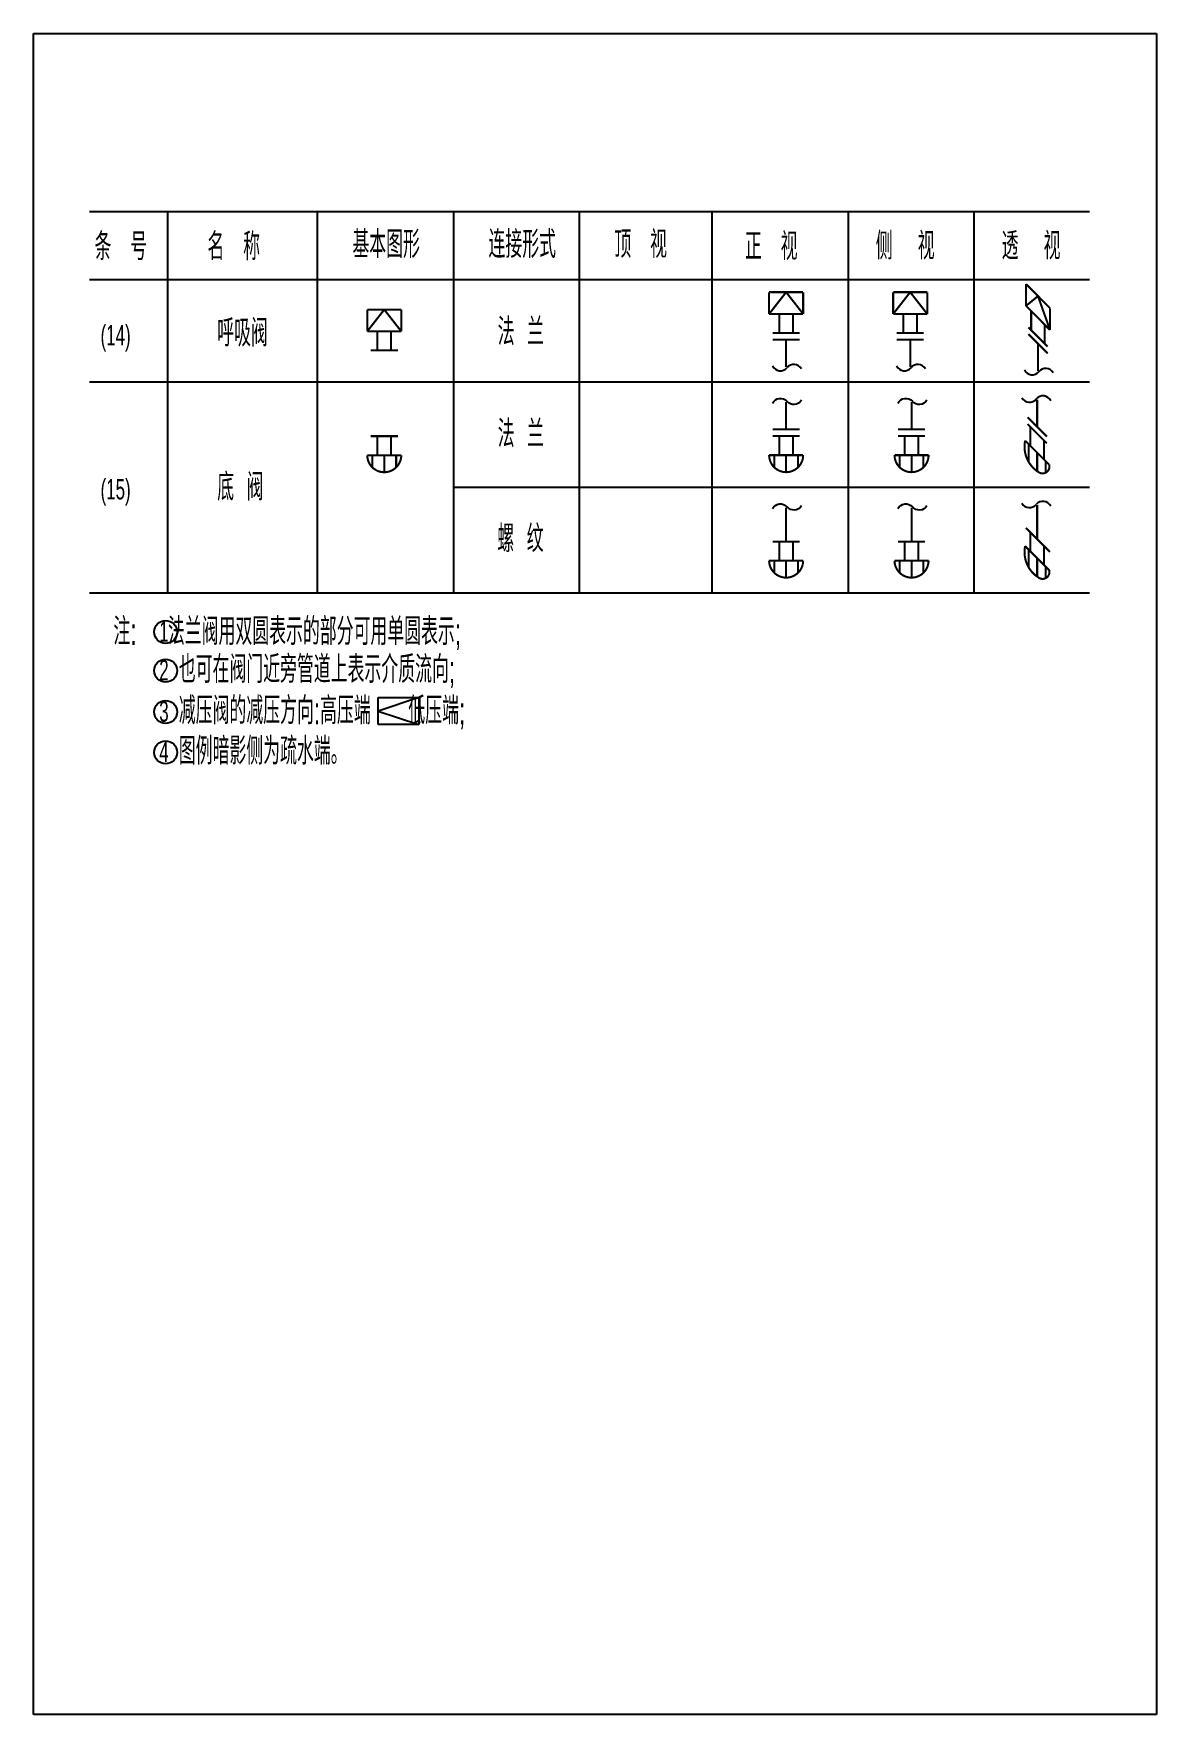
# Model space of a CAD drawing. Header units: inches. Extents: x -18 to 2014, y 4 to 801.
# Drawn here: x 1847.7 to 2012.7, y 283.4 to 530.4 of the extents above; entities that cross this region are included whole.
import ezdxf

# ---------------------------------------------------------------- set-up
doc = ezdxf.new("R2010")
doc.units = ezdxf.units.IN
doc.header["$MEASUREMENT"] = 0
doc.layers.add('TEXT', color=6, linetype='Continuous')
doc.styles.get("Standard").update_dxf_attribs({"font": 'pdatxt.shx', "bigfont": 'hztxt.shx'})

# ---------------------------------------------------------------- blocks, each defined once
blk = doc.blocks.new('BZH')
at = {"layer": 'TEXT', "color": 6}
for centre, start, end in [((0.53, 0.67), 120.0647, 231.5088), ((-0.56, -0.65), 296.583, 49.036)]:
    blk.add_arc(centre, 0.856, start, end, dxfattribs=at)

msp = doc.modelspace()

# ---------------------------------------------------------------- linework, layer by layer
at = {"color": 3}
for p, q in [((1847.74, 530.4), (2012.74, 530.4)), ((1847.74, 283.4), (1847.74, 530.4)), ((2012.74, 530.4), (2012.74, 283.4)), ((1855.93, 504.24), (2002.93, 504.24)), ((1867.43, 504.24), (1867.43, 448.24)), ((1889.43, 504.24), (1889.43, 448.24)), ((1909.43, 504.24), (1909.43, 448.24)), ((1927.93, 504.24), (1927.93, 448.24)), ((1947.43, 504.24), (1947.43, 448.24)), ((1967.43, 504.24), (1967.43, 448.24)), ((1985.93, 504.24), (1985.93, 448.24)), ((1855.93, 494.24), (2002.93, 494.24)), ((1855.93, 479.24), (2002.93, 479.24)), ((1909.43, 463.74), (2002.93, 463.74)), ((1855.93, 448.24), (2002.93, 448.24)), ((1898.37, 428.85), (1898.37, 432.85)), ((1904.37, 432.85), (1898.37, 430.85)), ((1898.37, 432.85), (1904.37, 432.85)), ((1904.37, 432.85), (1904.37, 428.85)), ((1898.37, 430.85), (1904.37, 428.85)), ((1904.37, 428.85), (1898.37, 428.85)), ((2012.74, 283.4), (1847.74, 283.4))]:
    msp.add_line(p, q, dxfattribs=at)
at = {"color": 3, "const_width": 0.3}
for points in [[(1955.83, 492.4), (1960.83, 492.4)], [(1955.83, 489.2), (1955.83, 492.4)], [(1958.33, 492.4), (1955.83, 489.2)], [(1960.83, 489.2), (1958.33, 492.4)], [(1960.83, 492.4), (1960.83, 489.2)], [(1976.56, 492.4), (1974.06, 489.2)], [(1974.06, 489.2), (1974.06, 492.4)], [(1974.06, 492.4), (1979.06, 492.4)], [(1979.06, 489.2), (1976.56, 492.4)], [(1979.06, 492.4), (1979.06, 489.2)], [(1993.58, 490.39), (1993.58, 493.59)], [(1993.58, 493.59), (1997.11, 490.05)], [(1995.34, 491.82), (1993.58, 490.39)], [(1997.11, 486.85), (1995.34, 491.82)], [(1896.77, 486.64), (1896.77, 489.84)], [(1896.77, 489.84), (1901.77, 489.84)], [(1899.27, 489.84), (1896.77, 486.64)], [(1901.77, 486.64), (1899.27, 489.84)], [(1901.77, 489.84), (1901.77, 486.64)], [(1960.83, 489.2), (1955.83, 489.2)], [(1957.33, 486.4), (1957.33, 489.2)], [(1959.33, 489.2), (1959.33, 486.4)], [(1979.06, 489.2), (1974.06, 489.2)], [(1975.56, 486.4), (1975.56, 489.2)], [(1977.56, 489.2), (1977.56, 486.4)], [(1997.11, 486.85), (1993.58, 490.39)], [(1994.34, 486.82), (1994.34, 489.62)], [(1997.11, 490.05), (1997.11, 486.85)], [(1901.77, 486.64), (1896.77, 486.64)], [(1898.27, 483.84), (1898.27, 486.64)], [(1900.27, 486.64), (1900.27, 483.84)], [(1996.76, 484.41), (1993.93, 487.23)], [(1996.34, 487.62), (1996.34, 484.82)], [(1960.33, 486.4), (1956.33, 486.4)], [(1960.33, 485.4), (1956.33, 485.4)], [(1958.33, 485.4), (1958.33, 481.4)], [(1978.56, 486.4), (1974.56, 486.4)], [(1978.56, 485.4), (1974.56, 485.4)], [(1976.56, 485.4), (1976.56, 481.4)], [(1996.76, 483.41), (1993.93, 486.23)], [(1995.34, 484.82), (1995.34, 480.82)], [(1901.27, 483.84), (1897.27, 483.84)], [(1995.22, 472.61), (1995.22, 476.61)], [(1958.33, 472.25), (1958.33, 476.25)], [(1976.76, 472.25), (1976.76, 476.25)], [(1960.33, 472.25), (1956.33, 472.25)], [(1978.76, 472.25), (1974.76, 472.25)], [(1993.81, 474.02), (1996.64, 471.19)], [(1993.81, 473.02), (1996.64, 470.19)], [(1994.22, 469.81), (1994.22, 472.61)], [(1901.27, 471.24), (1897.27, 471.24)], [(1898.27, 471.24), (1898.27, 468.44)], [(1900.27, 468.44), (1900.27, 471.24)], [(1960.33, 471.25), (1956.33, 471.25)], [(1957.33, 471.25), (1957.33, 468.45)], [(1959.33, 468.45), (1959.33, 471.25)], [(1978.76, 471.25), (1974.76, 471.25)], [(1975.76, 471.25), (1975.76, 468.45)], [(1977.76, 468.45), (1977.76, 471.25)], [(1993.45, 470.58), (1996.99, 467.04)], [(1993.99, 470.04), (1993.99, 467.43)], [(1996.22, 470.61), (1996.22, 467.81)], [(1901.77, 468.44), (1896.77, 468.44)], [(1897.52, 468.44), (1897.52, 466.65)], [(1899.27, 468.44), (1899.27, 465.94)], [(1901.02, 468.44), (1901.02, 466.65)], [(1960.83, 468.45), (1955.83, 468.45)], [(1956.58, 468.45), (1956.58, 466.67)], [(1958.33, 468.45), (1958.33, 465.95)], [(1960.08, 468.45), (1960.08, 466.67)], [(1979.26, 468.45), (1974.26, 468.45)], [(1975.02, 468.45), (1975.02, 466.67)], [(1976.76, 468.45), (1976.76, 465.95)], [(1978.51, 468.45), (1978.51, 466.67)], [(1995.22, 468.81), (1995.22, 466.08)], [(1996.46, 467.57), (1996.46, 465.87)], [(1958.33, 455.75), (1958.33, 460.75)], [(1976.76, 455.75), (1976.76, 460.75)], [(1995.22, 456.11), (1995.22, 461.11)], [(1993.57, 457.76), (1997.09, 454.24)], [(1994.22, 454.31), (1994.22, 457.11)], [(1960.33, 455.75), (1956.33, 455.75)], [(1957.33, 455.75), (1957.33, 452.95)], [(1959.33, 452.95), (1959.33, 455.75)], [(1978.76, 455.75), (1974.76, 455.75)], [(1975.76, 455.75), (1975.76, 452.95)], [(1977.76, 452.95), (1977.76, 455.75)], [(1993.45, 455.08), (1996.99, 451.54)], [(1993.99, 454.54), (1993.99, 451.93)], [(1996.22, 455.11), (1996.22, 452.31)], [(1960.83, 452.95), (1955.83, 452.95)], [(1956.58, 452.95), (1956.58, 451.17)], [(1958.33, 452.95), (1958.33, 450.45)], [(1960.08, 452.95), (1960.08, 451.17)], [(1979.26, 452.95), (1974.26, 452.95)], [(1975.02, 452.95), (1975.02, 451.17)], [(1976.76, 452.95), (1976.76, 450.45)], [(1978.51, 452.95), (1978.51, 451.17)], [(1995.22, 453.31), (1995.22, 450.58)], [(1996.46, 452.07), (1996.46, 450.37)]]:
    msp.add_lwpolyline(points, dxfattribs=at)
for points in [[(1993.45, 470.58, 0.296936), (1995.23, 466.08, 0.261977)], [(1896.77, 468.44, 1), (1901.77, 468.44, 1)], [(1955.83, 468.45, 1), (1960.83, 468.45, 1)], [(1974.26, 468.45, 1), (1979.26, 468.45, 1)], [(1995.27, 466.09, 0.78409), (1996.99, 467.04)], [(1993.45, 455.08, 0.296936), (1995.23, 450.58, 0.261977)], [(1955.83, 452.95, 1), (1960.83, 452.95, 1)], [(1974.26, 452.95, 1), (1979.26, 452.95, 1)], [(1995.27, 450.59, 0.78409), (1996.99, 451.54)]]:
    msp.add_lwpolyline(points, format="xyb", dxfattribs=at)
at = {"color": 3}
for centre in [(1867.14, 442.47), (1867.14, 436.78), (1867.14, 430.71), (1867.14, 424.77)]:
    msp.add_circle(centre, 1.68, dxfattribs=at)

# ---------------------------------------------------------------- block references
at = {"color": 3, "yscale": 1.5, "zscale": 1.5}
for p, xscale, rotation in [((1958.46, 481.29), 1.5, 270), ((1976.69, 481.29), 1.5, 270), ((1995.47, 480.71), 1.5, 270), ((1958.46, 476.36), -1.5, 270), ((1976.89, 476.36), -1.5, 270), ((1995.09, 476.72), 1.5, 90), ((1958.46, 460.86), -1.5, 270), ((1976.89, 460.86), -1.5, 270), ((1995.09, 461.22), 1.5, 90)]:
    msp.add_blockref('BZH', p, dxfattribs=dict(at, xscale=xscale, rotation=rotation))

# ---------------------------------------------------------------- texts
at = {"color": 3, "width": 0.62}
for s, height, p in [('条   号', 4, (1856.69, 497.1)), ('名   称', 4, (1873.29, 497.1)), ('基本图形', 4, (1894.59, 497.43)), ('连接形式', 4, (1914.59, 497.43)), ('顶   视', 4, (1933.09, 497.43)), ('正   视', 4, (1952.28, 497.13)), ('侧    视', 4, (1971.5, 497.2)), ('透    视', 4, (1990, 497.2)), ('(14)', 3, (1857.58, 484.58)), ('呼吸阀', 4, (1874.72, 484.41)), ('法  兰', 4, (1915.94, 484.59)), ('法  兰', 4, (1915.94, 469.59)), ('(15)', 3, (1857.58, 461.94)), ('底  阀', 4, (1874.72, 461.77)), ('螺  纹', 4, (1915.88, 454.18)), ('注:     法兰阀用双圆表示的部分可用单圆表示;', 4, (1859.47, 440.54)), ('1', 3, (1866.2, 441.03)), ('2', 3, (1866.2, 435.35)), ('也可在阀门近旁管道上表示介质流向;', 4, (1869.08, 434.97)), ('3', 3, (1866.2, 429.28)), ('减压阀的减压方向:高压端      低压端;', 4, (1869.08, 428.91)), ('图例暗影侧为疏水端。', 4, (1869.08, 422.97)), ('4', 3, (1866.2, 423.34))]:
    msp.add_text(s, height=height, dxfattribs=at).set_placement(p)

doc.saveas('drawing.dxf')
